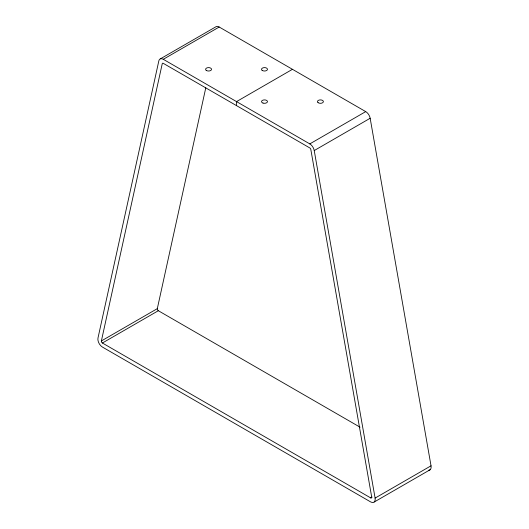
<?xml version="1.0" encoding="UTF-8"?>
<svg xmlns="http://www.w3.org/2000/svg" width="529" height="529" viewBox="0 0 529 529"><rect width="100%" height="100%" fill="white"/><g stroke="black" fill="none" stroke-linecap="round" stroke-linejoin="round"><path stroke-width="0.79" d="M101.383 340.947L162.251 63.692A1.481 0.853 60 0 1 163.276 63.341L309.802 147.935A1.481 0.853 60 0 1 310.821 149.469L371.695 497.009A1.481 0.853 60 0 1 370.67 497.895L102.401 343.01A1.481 0.853 60 0 1 101.383 340.947L157.305 308.658L205.788 87.821M160.432 58.812L216.361 26.523A6.421 3.71 60 0 1 219.198 27.019L365.724 111.612A6.421 3.71 60 0 1 370.161 118.265L431.029 465.804A6.427 3.71 60 0 1 428.563 470.261M431.029 465.804L375.107 498.093A6.427 3.71 60 0 1 370.67 501.928L102.401 347.05A6.427 3.71 60 0 1 97.971 338.091L158.839 60.842A6.421 3.71 60 0 1 163.276 59.301L219.198 27.019M292.464 69.312L236.536 101.601L236.536 105.635M163.276 59.301L309.802 143.901L365.724 111.612M375.107 498.093L314.233 150.553L370.161 118.265M102.401 343.01L158.33 310.721L360.064 427.194M370.67 497.895L372.085 497.075M374.221 502.008L430.143 469.726M309.802 143.901A6.421 3.71 60 0 1 314.233 150.553M158.33 310.721A1.481 0.853 60 0 1 157.305 308.658M318.041 102.626A2.969 1.713 0 0 0 323.146 102.282A2.969 1.713 0 0 0 320.085 99.902A2.969 1.713 0 0 0 318.041 102.626M263.019 103.082A2.969 1.713 0 0 0 267.462 101.601A2.969 1.713 0 0 0 263.019 100.12A2.969 1.713 0 0 0 263.019 103.082M262.119 70.337A2.969 1.713 0 0 0 267.224 69.993A2.969 1.713 0 0 0 264.156 67.613A2.969 1.713 0 0 0 262.119 70.337M206.191 70.337A2.969 1.713 0 0 0 211.296 69.993A2.969 1.713 0 0 0 208.234 67.613A2.969 1.713 0 0 0 206.191 70.337"/></g></svg>
